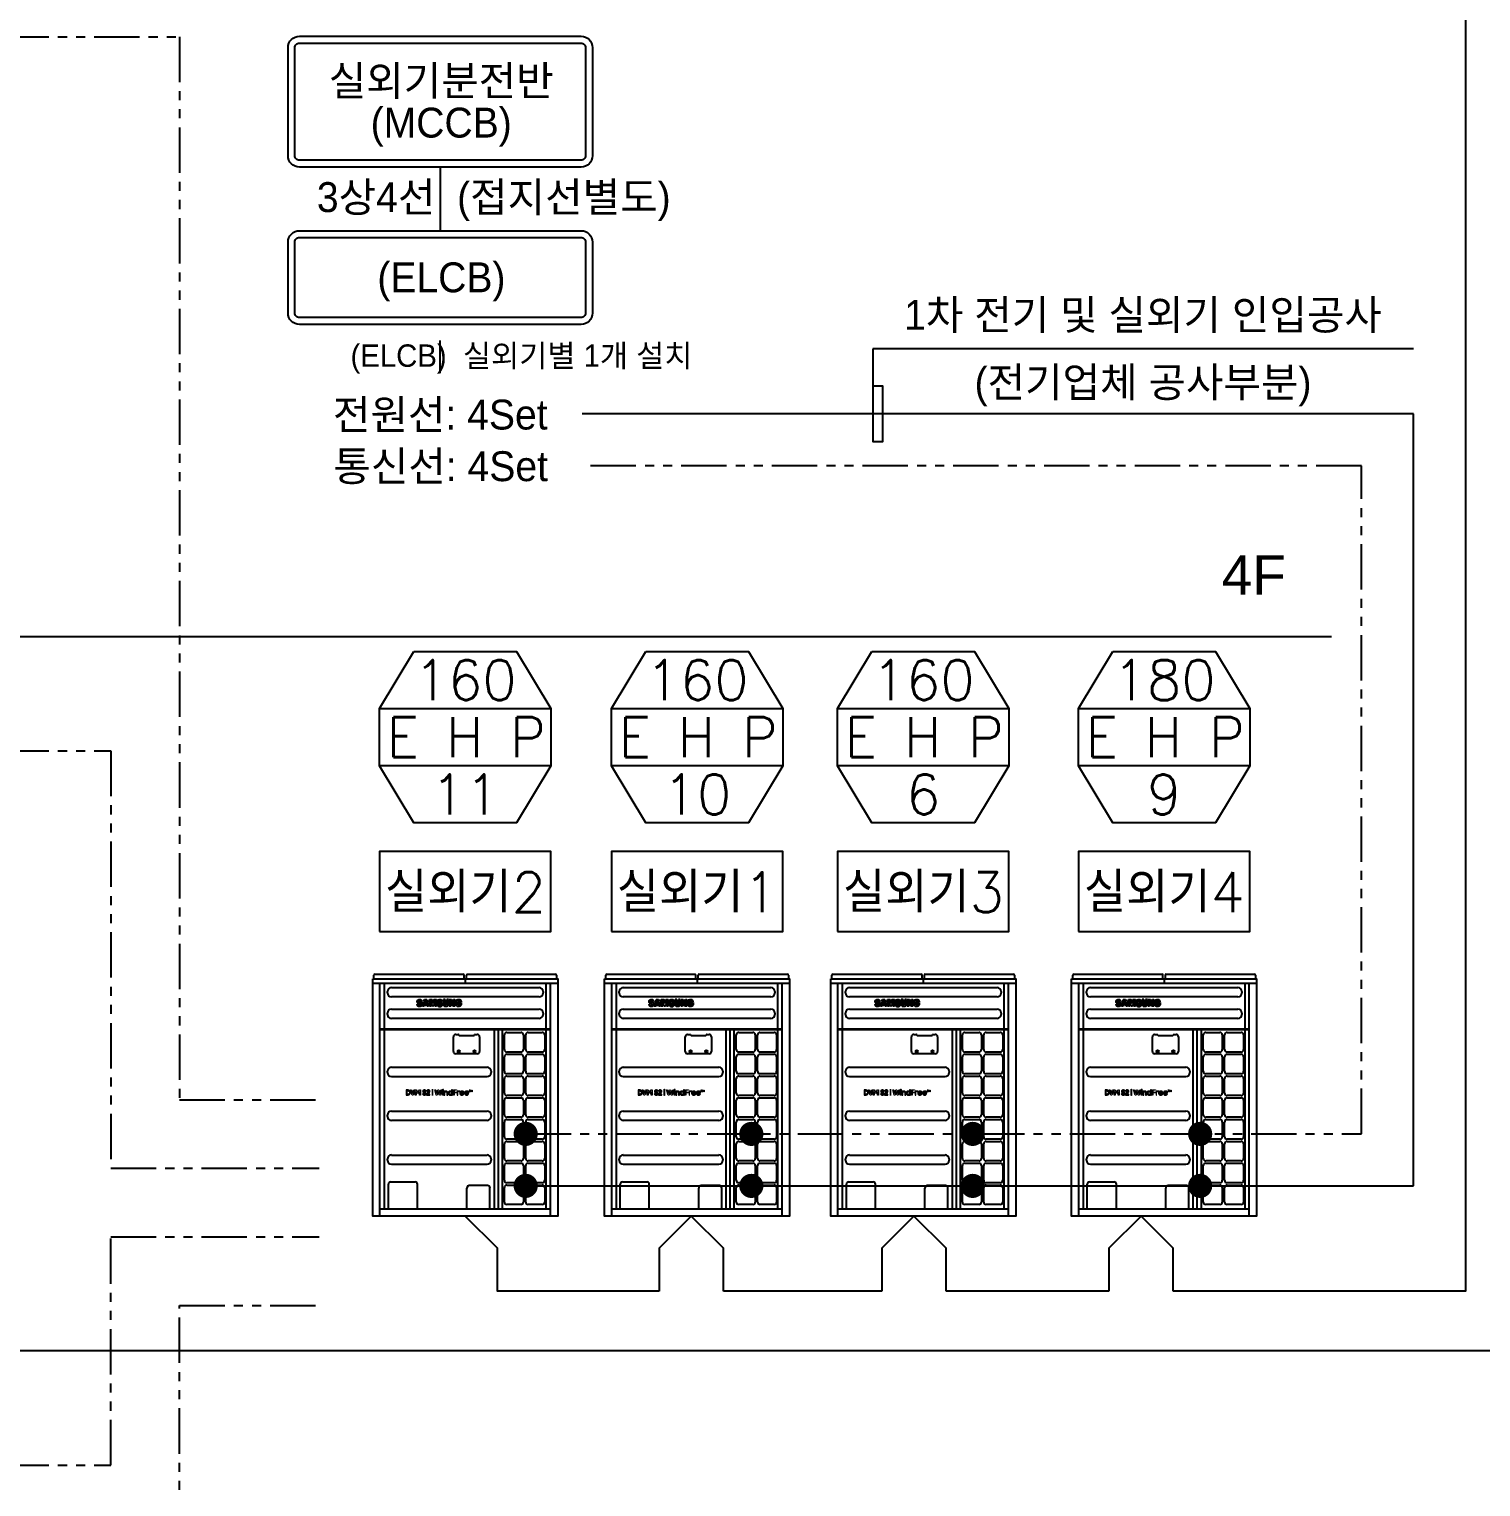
# Model space of a CAD drawing. Header units: millimetres. Extents: x -56261 to 196039, y 9480 to 100001.
# Drawn here: x 4243 to 14409, y 51693 to 61898 of the extents above; entities that cross this region are included whole.
import ezdxf
from ezdxf.enums import TextEntityAlignment as Align
from ezdxf.lldxf.tags import DXFTag

# ---------------------------------------------------------------- set-up
doc = ezdxf.new("R2010")
doc.units = ezdxf.units.MM
doc.linetypes.add('PHANTOM', pattern=[25, 20, -1, 1, -1, 1, -1])
doc.linetypes.add('PHANTOM2', pattern=[31.75, 15.875, -3.175, 3.175, -3.175, 3.175, -3.175])
for name, color, linetype in [('DVM_INOUT_MARK', 2, 'Continuous'), ('DVM_INOUT_NAME', 7, 'Continuous'), ('DVM_OUTDOOR', 7, 'Continuous'), ('DVM_REPORT', 7, 'Continuous'), ('Layer 2', 7, 'Continuous'), ('SS-TEXT', 7, 'Continuous'), ('SS-전원선', 30, 'CENTER2'), ('SS-제어선', 61, 'PHANTOM'), ('SS-중앙제어선', 5, 'Continuous')]:
    doc.layers.add(name, color=color, linetype=linetype)
doc.styles.add('DVM_DEFAULT', font='romans.shx', dxfattribs={"bigfont": 'whgtxt.shx'})
doc.styles.get("Standard").update_dxf_attribs({"font": 'arial.ttf'})
doc.styles.add('삼성전자', font='')
doc.styles.get('삼성전자').set_extended_font_data('Gulim')
tags = doc.linetypes.add('CENTER2', pattern=[28.575, 19.05, -3.175, 3.175, -3.175]).pattern_tags.tags
tags[10:11] = [DXFTag(74, 4), DXFTag(75, 0), DXFTag(340, '0'), DXFTag(46, 1.0), DXFTag(50, 0.0), DXFTag(44, 0.0), DXFTag(45, 0.0)]
tags[8:9] = [DXFTag(74, 4), DXFTag(75, 0), DXFTag(340, '0'), DXFTag(46, 1.0), DXFTag(50, 0.0), DXFTag(44, 0.0), DXFTag(45, 0.0)]
tags[6:7] = [DXFTag(74, 4), DXFTag(75, 0), DXFTag(340, '0'), DXFTag(46, 1.0), DXFTag(50, 0.0), DXFTag(44, 0.0), DXFTag(45, 0.0)]
tags[4:5] = [DXFTag(74, 4), DXFTag(75, 0), DXFTag(340, '0'), DXFTag(46, 1.0), DXFTag(50, 0.0), DXFTag(44, 0.0), DXFTag(45, 0.0)]

# ---------------------------------------------------------------- blocks, each defined once
blk = doc.blocks.new('block 9')
at = {"layer": 'Layer 2', "lineweight": 0}
blk.add_lwpolyline([(138, -101), (145, -101), (152, -127), (159, -101), (166, -101), (174, -127), (181, -101), (187, -101), (177, -138), (170, -138), (163, -112), (155, -138), (148, -138), (138, -101)], dxfattribs=at)
blk = doc.blocks.new('block 10')
at = {"layer": 'Layer 2', "lineweight": 0}
blk.add_lwpolyline([(191, -109), (198, -109), (198, -138), (191, -138), (191, -109)], dxfattribs=at)
blk.add_open_spline([(190, -102), (190, -100), (191, -99), (191, -98), (192, -98), (193, -97), (195, -97), (196, -97), (197, -98), (198, -98), (198, -99), (199, -100), (199, -102), (199, -103), (198, -104), (198, -105), (197, -105), (196, -106), (195, -106), (193, -106), (192, -105), (191, -105), (191, -104), (190, -103), (190, -102)], degree=3, knots=[0, 0, 0, 0, 1, 1, 1, 2, 2, 2, 3, 3, 3, 4, 4, 4, 5, 5, 5, 6, 6, 6, 7, 7, 7, 8, 8, 8, 8], dxfattribs=at)
blk = doc.blocks.new('block 11')
at = {"layer": 'Layer 2', "lineweight": 0}
blk.add_open_spline([(202, -109), (202, -109), (209, -109), (209, -109), (209, -109), (209, -113), (209, -113), (210, -111), (211, -110), (212, -110), (214, -109), (215, -109), (217, -109), (221, -109), (224, -110), (226, -112), (228, -114), (229, -117), (229, -121), (229, -121), (229, -138), (229, -138), (229, -138), (222, -138), (222, -138), (222, -138), (222, -122), (222, -122), (222, -119), (222, -118), (220, -116), (219, -115), (218, -114), (215, -114), (214, -114), (212, -115), (211, -116), (209, -118), (209, -120), (209, -122), (209, -122), (209, -138), (209, -138), (209, -138), (202, -138), (202, -138), (202, -138), (202, -109), (202, -109)], degree=3, knots=[0, 0, 0, 0, 1, 1, 1, 2, 2, 2, 3, 3, 3, 4, 4, 4, 5, 5, 5, 6, 6, 6, 7, 7, 7, 8, 8, 8, 9, 9, 9, 10, 10, 10, 11, 11, 11, 12, 12, 12, 13, 13, 13, 14, 14, 14, 15, 15, 15, 16, 16, 16, 16], dxfattribs=at)
blk = doc.blocks.new('block 12')
at = {"layer": 'Layer 2', "lineweight": 0}
for points, knots in [([(246, -138), (245, -138), (243, -138), (241, -137), (239, -136), (238, -135), (236, -134), (235, -133), (234, -131), (233, -130), (232, -128), (232, -126), (232, -123), (232, -121), (232, -119), (233, -117), (234, -115), (235, -114), (236, -112), (238, -111), (239, -110), (241, -110), (243, -109), (245, -109), (246, -109), (248, -109), (250, -109), (252, -110), (253, -110), (255, -111), (256, -113), (256, -113), (256, -101), (256, -101), (256, -101), (263, -101), (263, -101), (263, -101), (263, -138), (263, -138), (263, -138), (256, -138), (256, -138), (256, -138), (256, -134), (256, -134), (255, -135), (253, -136), (252, -137), (250, -138), (248, -138), (246, -138)], [0, 0, 0, 0, 1, 1, 1, 2, 2, 2, 3, 3, 3, 4, 4, 4, 5, 5, 5, 6, 6, 6, 7, 7, 7, 8, 8, 8, 9, 9, 9, 10, 10, 10, 11, 11, 11, 12, 12, 12, 13, 13, 13, 14, 14, 14, 15, 15, 15, 16, 16, 16, 17, 17, 17, 17]), ([(247, -132), (249, -132), (250, -132), (251, -131), (252, -131), (253, -130), (254, -129), (254, -129), (255, -128), (256, -127), (256, -126), (256, -124), (256, -123), (256, -122), (256, -121), (256, -120), (255, -119), (254, -118), (254, -117), (253, -116), (252, -116), (251, -115), (250, -115), (249, -115), (247, -115), (246, -115), (245, -115), (244, -115), (243, -116), (242, -116), (241, -117), (240, -118), (240, -119), (239, -120), (239, -121), (239, -122), (239, -123), (239, -124), (239, -126), (239, -127), (240, -128), (240, -129), (241, -129), (242, -130), (243, -131), (244, -131), (245, -132), (246, -132), (247, -132)], [0, 0, 0, 0, 1, 1, 1, 2, 2, 2, 3, 3, 3, 4, 4, 4, 5, 5, 5, 6, 6, 6, 7, 7, 7, 8, 8, 8, 9, 9, 9, 10, 10, 10, 11, 11, 11, 12, 12, 12, 13, 13, 13, 14, 14, 14, 15, 15, 15, 16, 16, 16, 16])]:
    blk.add_open_spline(points, degree=3, knots=knots, dxfattribs=at)
blk = doc.blocks.new('block 13')
at = {"layer": 'Layer 2', "lineweight": 0}
blk.add_lwpolyline([(270, -101), (291, -101), (291, -104), (273, -104), (273, -118), (291, -118), (291, -121), (273, -121), (273, -138), (270, -138), (270, -101)], dxfattribs=at)
blk = doc.blocks.new('block 14')
at = {"layer": 'Layer 2', "lineweight": 0}
blk.add_open_spline([(296, -109), (296, -109), (299, -109), (299, -109), (299, -109), (299, -114), (299, -114), (300, -112), (301, -111), (302, -110), (304, -109), (305, -109), (308, -109), (309, -109), (310, -109), (311, -109), (312, -109), (313, -110), (314, -110), (314, -110), (312, -113), (312, -113), (311, -112), (311, -112), (310, -112), (309, -111), (308, -111), (307, -111), (305, -111), (303, -112), (301, -114), (300, -116), (299, -118), (299, -121), (299, -121), (299, -138), (299, -138), (299, -138), (296, -138), (296, -138), (296, -138), (296, -109), (296, -109)], degree=3, knots=[0, 0, 0, 0, 1, 1, 1, 2, 2, 2, 3, 3, 3, 4, 4, 4, 5, 5, 5, 6, 6, 6, 7, 7, 7, 8, 8, 8, 9, 9, 9, 10, 10, 10, 11, 11, 11, 12, 12, 12, 13, 13, 13, 14, 14, 14, 14], dxfattribs=at)
blk = doc.blocks.new('block 15')
at = {"layer": 'Layer 2', "lineweight": 0}
for points, knots in [([(328, -138), (326, -138), (324, -138), (322, -137), (320, -136), (318, -135), (317, -134), (316, -132), (315, -131), (314, -129), (313, -127), (313, -125), (313, -123), (313, -121), (313, -119), (314, -118), (315, -116), (316, -114), (317, -113), (318, -112), (320, -111), (322, -110), (324, -109), (326, -109), (328, -109), (330, -109), (332, -109), (334, -110), (336, -110), (337, -111), (339, -113), (340, -114), (341, -115), (342, -117), (343, -119), (343, -121), (343, -123), (343, -123), (343, -124), (343, -124), (343, -124), (316, -124), (316, -124), (316, -125), (316, -127), (317, -128), (317, -130), (318, -131), (319, -132), (320, -133), (322, -134), (323, -135), (325, -135), (326, -135), (328, -135), (331, -135), (333, -135), (335, -133), (337, -132), (339, -130), (340, -128), (340, -128), (342, -129), (342, -129), (341, -132), (339, -134), (337, -136), (335, -137), (332, -138), (328, -138)], [0, 0, 0, 0, 1, 1, 1, 2, 2, 2, 3, 3, 3, 4, 4, 4, 5, 5, 5, 6, 6, 6, 7, 7, 7, 8, 8, 8, 9, 9, 9, 10, 10, 10, 11, 11, 11, 12, 12, 12, 13, 13, 13, 14, 14, 14, 15, 15, 15, 16, 16, 16, 17, 17, 17, 18, 18, 18, 19, 19, 19, 20, 20, 20, 21, 21, 21, 22, 22, 22, 23, 23, 23, 23]), ([(328, -111), (326, -111), (325, -111), (323, -112), (322, -113), (321, -113), (320, -114), (319, -115), (318, -116), (317, -117), (316, -118), (316, -120), (316, -121), (316, -121), (340, -121), (340, -121), (340, -120), (339, -118), (339, -117), (338, -116), (337, -115), (336, -114), (335, -113), (334, -112), (333, -112), (331, -111), (330, -111), (328, -111)], [0, 0, 0, 0, 1, 1, 1, 2, 2, 2, 3, 3, 3, 4, 4, 4, 5, 5, 5, 6, 6, 6, 7, 7, 7, 8, 8, 8, 9, 9, 9, 9])]:
    blk.add_open_spline(points, degree=3, knots=knots, dxfattribs=at)
blk = doc.blocks.new('block 16')
at = {"layer": 'Layer 2', "lineweight": 0}
for points, knots in [([(361, -138), (359, -138), (357, -138), (355, -137), (353, -136), (351, -135), (350, -134), (349, -132), (348, -131), (347, -129), (346, -127), (346, -125), (346, -123), (346, -121), (346, -119), (347, -118), (348, -116), (349, -114), (350, -113), (352, -112), (353, -111), (355, -110), (357, -109), (359, -109), (361, -109), (363, -109), (365, -109), (367, -110), (369, -110), (370, -111), (372, -113), (373, -114), (374, -115), (375, -117), (376, -119), (376, -121), (376, -123), (376, -123), (376, -124), (376, -124), (376, -124), (349, -124), (349, -124), (349, -125), (349, -127), (350, -128), (350, -130), (351, -131), (352, -132), (353, -133), (355, -134), (356, -135), (358, -135), (359, -135), (361, -135), (364, -135), (367, -135), (368, -133), (370, -132), (372, -130), (373, -128), (373, -128), (375, -129), (375, -129), (374, -132), (372, -134), (370, -136), (368, -137), (365, -138), (361, -138)], [0, 0, 0, 0, 1, 1, 1, 2, 2, 2, 3, 3, 3, 4, 4, 4, 5, 5, 5, 6, 6, 6, 7, 7, 7, 8, 8, 8, 9, 9, 9, 10, 10, 10, 11, 11, 11, 12, 12, 12, 13, 13, 13, 14, 14, 14, 15, 15, 15, 16, 16, 16, 17, 17, 17, 18, 18, 18, 19, 19, 19, 20, 20, 20, 21, 21, 21, 22, 22, 22, 23, 23, 23, 23]), ([(361, -111), (360, -111), (358, -111), (357, -112), (355, -113), (354, -113), (353, -114), (352, -115), (351, -116), (350, -117), (349, -118), (349, -120), (349, -121), (349, -121), (373, -121), (373, -121), (373, -120), (373, -118), (372, -117), (371, -116), (370, -115), (369, -114), (368, -113), (367, -112), (366, -112), (364, -111), (363, -111), (361, -111)], [0, 0, 0, 0, 1, 1, 1, 2, 2, 2, 3, 3, 3, 4, 4, 4, 5, 5, 5, 6, 6, 6, 7, 7, 7, 8, 8, 8, 9, 9, 9, 9])]:
    blk.add_open_spline(points, degree=3, knots=knots, dxfattribs=at)
blk = doc.blocks.new('block 8')
at = {"layer": 'Layer 2'}
for name in ['block 9', 'block 10', 'block 12', 'block 13', 'block 11', 'block 14', 'block 15', 'block 16']:
    blk.add_blockref(name, (0, 0), dxfattribs=at)
blk = doc.blocks.new('block 7')
at = {"layer": 'Layer 2'}
blk.add_blockref('block 8', (0, 0), dxfattribs=at)
blk = doc.blocks.new('block 19')
at = {"layer": 'Layer 2', "lineweight": 0}
blk.add_lwpolyline([(381, -104), (378, -104), (378, -102), (387, -102), (387, -104), (384, -104), (384, -114), (381, -114), (381, -104)], dxfattribs=at)
blk = doc.blocks.new('block 20')
at = {"layer": 'Layer 2', "lineweight": 0}
blk.add_lwpolyline([(388, -102), (391, -102), (394, -107), (398, -102), (400, -102), (400, -114), (398, -114), (398, -105), (394, -110), (391, -105), (391, -114), (388, -114), (388, -102)], dxfattribs=at)
blk = doc.blocks.new('block 18')
at = {"layer": 'Layer 2'}
for name in ['block 19', 'block 20']:
    blk.add_blockref(name, (0, 0), dxfattribs=at)
blk = doc.blocks.new('block 17')
at = {"layer": 'Layer 2'}
blk.add_blockref('block 18', (0, 0), dxfattribs=at)
blk = doc.blocks.new('block 21')
at = {"layer": 'Layer 2', "lineweight": 0}
blk.add_lwpolyline([(123, -141), (121, -141), (121, -95), (123, -95), (123, -141)], dxfattribs=at)
blk = doc.blocks.new('block 6')
at = {"layer": 'Layer 2'}
for name in ['block 21', 'block 7', 'block 17']:
    blk.add_blockref(name, (0, 0), dxfattribs=at)
blk = doc.blocks.new('block 24')
at = {"layer": 'Layer 2', "lineweight": 0}
for points in [[(-33, -101), (-26, -101), (-17, -127), (-9, -101), (-1, -101), (-14, -138), (-21, -138), (-33, -101)], [(1, -101), (8, -101), (19, -117), (31, -101), (37, -101), (37, -138), (30, -138), (30, -112), (19, -127), (8, -113), (8, -138), (1, -138), (1, -101)]]:
    blk.add_lwpolyline(points, dxfattribs=at)
for points, knots in [([(-62, -101), (-62, -101), (-52, -101), (-52, -101), (-49, -101), (-46, -102), (-43, -103), (-41, -104), (-39, -105), (-37, -107), (-36, -108), (-34, -110), (-34, -112), (-33, -115), (-32, -117), (-32, -120), (-32, -122), (-33, -125), (-34, -127), (-35, -129), (-36, -131), (-38, -133), (-39, -134), (-41, -136), (-44, -136), (-46, -137), (-49, -138), (-51, -138), (-51, -138), (-62, -138), (-62, -138), (-62, -138), (-62, -101), (-62, -101)], [0, 0, 0, 0, 1, 1, 1, 2, 2, 2, 3, 3, 3, 4, 4, 4, 5, 5, 5, 6, 6, 6, 7, 7, 7, 8, 8, 8, 9, 9, 9, 10, 10, 10, 11, 11, 11, 11]), ([(66, -138), (62, -138), (60, -137), (57, -136), (55, -135), (53, -133), (51, -131), (51, -131), (58, -127), (58, -127), (59, -128), (60, -129), (61, -130), (62, -131), (64, -131), (66, -131), (67, -131), (69, -131), (70, -130), (71, -129), (71, -128), (71, -127), (71, -126), (71, -125), (71, -125), (70, -124), (70, -124), (69, -123), (68, -123), (67, -123), (66, -122), (66, -122), (65, -122), (64, -122), (62, -121), (61, -121), (60, -120), (59, -120), (58, -119), (57, -118), (56, -118), (55, -117), (54, -116), (54, -115), (53, -113), (53, -111), (53, -110), (54, -109), (54, -108), (55, -106), (56, -105), (57, -104), (58, -103), (59, -103), (61, -102), (62, -102), (64, -101), (65, -101), (67, -101), (68, -101), (69, -102), (71, -102), (72, -102), (73, -103), (74, -103), (74, -104), (75, -105), (76, -105), (77, -106), (78, -107), (78, -107), (72, -111), (72, -111), (70, -109), (68, -107), (65, -107), (64, -107), (62, -108), (62, -109), (61, -109), (60, -110), (60, -111), (60, -112), (61, -113), (61, -113), (61, -114), (62, -114), (63, -115), (63, -115), (64, -115), (65, -115), (66, -116), (67, -116), (68, -116), (69, -117), (70, -117), (71, -118), (73, -118), (74, -119), (75, -120), (76, -120), (77, -121), (77, -123), (78, -124), (78, -125), (78, -127), (78, -128), (78, -130), (77, -131), (77, -132), (76, -133), (75, -134), (74, -136), (73, -136), (71, -137), (70, -138), (68, -138), (66, -138)], [0, 0, 0, 0, 1, 1, 1, 2, 2, 2, 3, 3, 3, 4, 4, 4, 5, 5, 5, 6, 6, 6, 7, 7, 7, 8, 8, 8, 9, 9, 9, 10, 10, 10, 11, 11, 11, 12, 12, 12, 13, 13, 13, 14, 14, 14, 15, 15, 15, 16, 16, 16, 17, 17, 17, 18, 18, 18, 19, 19, 19, 20, 20, 20, 21, 21, 21, 22, 22, 22, 23, 23, 23, 24, 24, 24, 25, 25, 25, 26, 26, 26, 27, 27, 27, 28, 28, 28, 29, 29, 29, 30, 30, 30, 31, 31, 31, 32, 32, 32, 33, 33, 33, 34, 34, 34, 35, 35, 35, 36, 36, 36, 37, 37, 37, 38, 38, 38, 39, 39, 39, 39]), ([(81, -132), (81, -130), (82, -129), (82, -127), (83, -126), (83, -125), (84, -124), (85, -123), (86, -122), (87, -121), (89, -120), (90, -119), (91, -119), (92, -118), (93, -117), (93, -117), (94, -116), (95, -116), (96, -115), (96, -115), (97, -114), (97, -113), (98, -113), (98, -112), (98, -111), (98, -110), (97, -109), (96, -108), (96, -108), (94, -107), (93, -107), (91, -107), (90, -108), (89, -109), (88, -110), (87, -111), (86, -113), (86, -113), (81, -110), (81, -110), (82, -107), (83, -105), (85, -104), (87, -102), (90, -101), (93, -101), (95, -101), (96, -102), (98, -102), (99, -103), (100, -103), (101, -104), (103, -105), (103, -106), (104, -107), (104, -109), (105, -110), (105, -111), (105, -113), (104, -114), (104, -115), (103, -116), (103, -117), (102, -118), (101, -119), (100, -120), (99, -121), (98, -122), (97, -122), (96, -123), (95, -124), (94, -124), (93, -125), (92, -126), (91, -126), (90, -127), (90, -128), (89, -128), (89, -129), (88, -130), (88, -131), (88, -131), (88, -131), (104, -131), (104, -131), (104, -131), (104, -138), (104, -138), (104, -138), (81, -138), (81, -138), (81, -138), (81, -132), (81, -132)], [0, 0, 0, 0, 1, 1, 1, 2, 2, 2, 3, 3, 3, 4, 4, 4, 5, 5, 5, 6, 6, 6, 7, 7, 7, 8, 8, 8, 9, 9, 9, 10, 10, 10, 11, 11, 11, 12, 12, 12, 13, 13, 13, 14, 14, 14, 15, 15, 15, 16, 16, 16, 17, 17, 17, 18, 18, 18, 19, 19, 19, 20, 20, 20, 21, 21, 21, 22, 22, 22, 23, 23, 23, 24, 24, 24, 25, 25, 25, 26, 26, 26, 27, 27, 27, 28, 28, 28, 29, 29, 29, 30, 30, 30, 31, 31, 31, 31]), ([(-55, -108), (-55, -108), (-55, -132), (-55, -132), (-55, -132), (-52, -132), (-52, -132), (-50, -132), (-48, -131), (-47, -131), (-45, -130), (-44, -129), (-43, -128), (-42, -127), (-41, -126), (-40, -124), (-39, -123), (-39, -121), (-39, -120), (-39, -118), (-39, -116), (-40, -115), (-40, -113), (-41, -112), (-42, -111), (-44, -110), (-45, -109), (-47, -109), (-48, -108), (-50, -108), (-52, -108), (-52, -108), (-55, -108), (-55, -108)], [0, 0, 0, 0, 1, 1, 1, 2, 2, 2, 3, 3, 3, 4, 4, 4, 5, 5, 5, 6, 6, 6, 7, 7, 7, 8, 8, 8, 9, 9, 9, 10, 10, 10, 11, 11, 11, 11])]:
    blk.add_open_spline(points, degree=3, knots=knots, dxfattribs=at)
blk = doc.blocks.new('block 5')
at = {"layer": 'Layer 2'}
for name in ['block 24', 'block 6']:
    blk.add_blockref(name, (0, 0), dxfattribs=at)
blk = doc.blocks.new('OD_D_DS_B_F')
at = {"layer": 'DVM_OUTDOOR', "color": 0}
for p, q in [((8, 1664), (8, 1690)), ((15, 1697), (633, 1697)), ((639, 1664), (639, 1690)), ((647, 1664), (647, 1631)), ((656, 1664), (656, 1690)), ((662, 1697), (1280, 1697)), ((1287, 1690), (1287, 1664)), ((1295, 1631), (0, 1631)), ((50, 2), (50, 1631)), ((80, 1631), (80, 54)), ((103, 1565), (103, 1574)), ((131, 1602), (1164, 1602)), ((1164, 1537), (131, 1537)), ((1192, 1574), (1192, 1565)), ((1214, 54), (1214, 1631)), ((1244, 2), (1244, 1631)), ((131, 1451), (1164, 1451)), ((311, 1483), (311, 1487)), ((311, 1487), (322, 1487)), ((322, 1487), (322, 1485)), ((333, 1505), (333, 1504)), ((343, 1504), (333, 1504)), ((343, 1507), (343, 1504)), ((364, 1489), (360, 1471)), ((379, 1471), (369, 1512)), ((397, 1471), (397, 1519)), ((397, 1519), (399, 1519)), ((399, 1471), (397, 1471)), ((409, 1507), (408, 1515)), ((408, 1515), (408, 1471)), ((436, 1515), (434, 1507)), ((436, 1471), (436, 1515)), ((444, 1519), (446, 1519)), ((446, 1519), (446, 1471)), ((453, 1483), (453, 1487)), ((453, 1487), (465, 1487)), ((465, 1485), (465, 1487)), ((475, 1505), (475, 1504)), ((486, 1504), (475, 1504)), ((486, 1507), (486, 1504)), ((518, 1518), (518, 1489)), ((536, 1471), (536, 1518)), ((582, 1485), (582, 1503)), ((593, 1503), (593, 1486)), ((618, 1503), (607, 1503)), ((618, 1507), (618, 1503)), ((103, 1414), (103, 1423)), ((1164, 1386), (131, 1386)), ((1192, 1423), (1192, 1414)), ((50, 1313), (1244, 1313)), ((1244, 1307), (50, 1307)), ((565, 1155), (565, 1258)), ((581, 1274), (601, 1274)), ((607, 1267), (707, 1267)), ((713, 1274), (732, 1274)), ((748, 1258), (748, 1155)), ((849, 1307), (849, 54)), ((880, 54), (880, 1307)), ((906, 1307), (906, 54)), ((922, 1168), (922, 1271)), ((939, 1288), (1038, 1288)), ((1055, 1271), (1055, 1168)), ((1071, 1168), (1071, 1271)), ((1088, 1288), (1187, 1288)), ((1204, 1271), (1204, 1168)), ((732, 1139), (581, 1139)), ((1038, 1151), (939, 1151)), ((939, 1135), (1038, 1135)), ((1187, 1151), (1088, 1151)), ((1088, 1135), (1187, 1135)), ((131, 1044), (800, 1044)), ((922, 1016), (922, 1118)), ((1055, 1118), (1055, 1016)), ((1071, 1016), (1071, 1118)), ((1204, 1118), (1204, 1016)), ((103, 1007), (103, 1016)), ((800, 978), (131, 978)), ((828, 1016), (828, 1007)), ((922, 863), (922, 966)), ((1038, 999), (939, 999)), ((939, 983), (1038, 983)), ((1055, 966), (1055, 863)), ((1071, 863), (1071, 966)), ((1187, 999), (1088, 999)), ((1088, 983), (1187, 983)), ((1204, 966), (1204, 863)), ((1038, 846), (939, 846)), ((939, 830), (1038, 830)), ((1187, 846), (1088, 846)), ((1088, 830), (1187, 830)), ((131, 737), (800, 737)), ((922, 711), (922, 813)), ((1055, 813), (1055, 711)), ((1071, 711), (1071, 813)), ((1204, 813), (1204, 711)), ((103, 700), (103, 709)), ((800, 671), (131, 671)), ((828, 709), (828, 700)), ((922, 558), (922, 661)), ((1038, 694), (939, 694)), ((939, 678), (1038, 678)), ((1055, 661), (1055, 558)), ((1071, 558), (1071, 661)), ((1187, 694), (1088, 694)), ((1088, 678), (1187, 678)), ((1204, 661), (1204, 558)), ((1038, 541), (939, 541)), ((939, 525), (1038, 525)), ((1187, 541), (1088, 541)), ((1088, 525), (1187, 525)), ((131, 430), (800, 430)), ((922, 406), (922, 508)), ((1055, 508), (1055, 406)), ((1071, 406), (1071, 508)), ((1204, 508), (1204, 406)), ((103, 393), (103, 402)), ((800, 364), (131, 364)), ((828, 402), (828, 393)), ((922, 253), (922, 356)), ((1038, 389), (939, 389)), ((939, 373), (1038, 373)), ((1055, 356), (1055, 253)), ((1071, 253), (1071, 356)), ((1187, 389), (1088, 389)), ((1088, 373), (1187, 373)), ((1204, 356), (1204, 253)), ((109, 54), (109, 226)), ((125, 242), (297, 242)), ((313, 54), (313, 226)), ((804, 216), (676, 216)), ((1038, 236), (939, 236)), ((939, 220), (1038, 220)), ((1187, 236), (1088, 236)), ((1088, 220), (1187, 220)), ((659, 54), (659, 199)), ((820, 54), (820, 199)), ((922, 101), (922, 203)), ((1055, 203), (1055, 101)), ((1071, 101), (1071, 203)), ((1204, 203), (1204, 101)), ((50, 54), (1244, 54)), ((1038, 84), (939, 84)), ((1187, 84), (1088, 84))]:
    blk.add_line(p, q, dxfattribs=at)
blk.add_lwpolyline([(0, 1664), (1295, 1664), (1295, 2), (0, 2)], close=True, dxfattribs=at)
for centre in [(602, 1156), (712, 1156)]:
    blk.add_circle(centre, 7.53, dxfattribs=at)
for centre, radius, start, end in [((15, 1690), 6.5, 90, 180), ((633, 1690), 6.5, 0, 90), ((662, 1690), 6.5, 90, 180), ((1280, 1690), 6.5, 0, 90), ((131, 1574), 28.1, 90, 180), ((131, 1565), 28.1, 180, 270), ((1164, 1574), 28.1, 0, 90), ((1164, 1565), 28.1, 270, 0), ((131, 1423), 28.1, 90, 180), ((323, 1483), 12, 180, 208.57), ((327, 1506), 4.45, 180.2299, 251.9776), ((595, 1934), 500, 238.0303, 238.102), ((331, 1485), 15, 344.9126, 76.2198), ((331, 1507), 12, 0, 73.3584), ((465, 1483), 12, 180, 208.57), ((810, 1878), 500, 227.6439, 227.7467), ((474, 1507), 12, 0, 73.3584), ((473, 1486), 15, 344.9126, 76.2198), ((597, 1503), 15, 128.0575, 180), ((597, 1485), 15, 180, 242.8583), ((609, 1482), 10, 300.6545, 0), ((608, 1507), 10, 360, 29.5349), ((1164, 1423), 28.1, 0, 90), ((131, 1414), 28.1, 180, 270), ((1164, 1414), 28.1, 270, 0), ((581, 1258), 16, 90, 180), ((601, 1273), 1, 355.2201, 89.9998), ((607, 1272), 5, 175.2198, 270), ((707, 1272), 5, 270, 4.7802), ((713, 1273), 1, 89.9999, 184.7802), ((732, 1258), 16, 0, 90), ((939, 1271), 17, 90, 180), ((1038, 1271), 17, 0, 90), ((1088, 1271), 17, 90, 180), ((1187, 1271), 17, 0, 90), ((581, 1155), 16, 180, 270), ((732, 1155), 16, 270, 0), ((939, 1168), 17, 180, 270), ((939, 1118), 17, 90, 180), ((1038, 1168), 17, 270, 0), ((1038, 1118), 17, 0, 90), ((1088, 1168), 17, 180, 270), ((1088, 1118), 17, 90, 180), ((1187, 1168), 17, 270, 0), ((1187, 1118), 17, 0, 90), ((131, 1016), 28.1, 90, 180), ((800, 1016), 28.1, 0, 90), ((131, 1007), 28.1, 180, 270), ((800, 1007), 28.1, 270, 0), ((939, 1016), 17, 180, 270), ((939, 966), 17, 90, 180), ((1038, 1016), 17, 270, 0), ((1038, 966), 17, 0, 90), ((1088, 1016), 17, 180, 270), ((1088, 966), 17, 90, 180), ((1187, 1016), 17, 270, 0), ((1187, 966), 17, 0, 90), ((939, 863), 17, 180, 270), ((939, 813), 17, 90, 180), ((1038, 863), 17, 270, 0), ((1038, 813), 17, 0, 90), ((1088, 863), 17, 180, 270), ((1088, 813), 17, 90, 180), ((1187, 863), 17, 270, 0), ((1187, 813), 17, 0, 90), ((131, 709), 28.1, 90, 180), ((800, 709), 28.1, 0, 90), ((131, 700), 28.1, 180, 270), ((800, 700), 28.1, 270, 0), ((939, 711), 17, 180, 270), ((939, 661), 17, 90, 180), ((1038, 711), 17, 270, 0), ((1038, 661), 17, 0, 90), ((1088, 711), 17, 180, 270), ((1088, 661), 17, 90, 180), ((1187, 711), 17, 270, 0), ((1187, 661), 17, 0, 90), ((939, 558), 17, 180, 270), ((939, 508), 17, 90, 180), ((1038, 558), 17, 270, 0), ((1038, 508), 17, 0, 90), ((1088, 558), 17, 180, 270), ((1088, 508), 17, 90, 180), ((1187, 558), 17, 270, 0), ((1187, 508), 17, 0, 90), ((131, 402), 28.1, 90, 180), ((800, 402), 28.1, 0, 90), ((131, 393), 28.1, 180, 270), ((800, 393), 28.1, 270, 0), ((939, 406), 17, 180, 270), ((939, 356), 17, 90, 180), ((1038, 406), 17, 270, 0), ((1038, 356), 17, 0, 90), ((1088, 406), 17, 180, 270), ((1088, 356), 17, 90, 180), ((1187, 406), 17, 270, 0), ((1187, 356), 17, 0, 90), ((125, 226), 16, 90, 180), ((297, 226), 16, 0, 90), ((676, 199), 16.8, 90, 180), ((804, 199), 16.8, 0, 90), ((939, 253), 17, 180, 270), ((939, 203), 17, 90, 180), ((1038, 253), 17, 270, 0), ((1038, 203), 17, 0, 90), ((1088, 253), 17, 180, 270), ((1088, 203), 17, 90, 180), ((1187, 253), 17, 270, 0), ((1187, 203), 17, 0, 90), ((939, 101), 17, 180, 270), ((1038, 101), 17, 270, 0), ((1088, 101), 17, 180, 270), ((1187, 101), 17, 270, 0)]:
    blk.add_arc(centre, radius, start, end, dxfattribs=at)
at = {"layer": 'DVM_OUTDOOR', "color": 0, "extrusion": (0, 0, -1)}
for centre, radius, start, end in [((-327, 1485), 5, 314.6445, 0), ((-328, 1505), 4.68, 121.898, 180), ((-469, 1507), 4.45, 288.0224, 3.5688), ((-470, 1485), 5, 314.6445, 0), ((-471, 1505), 4.32, 132.2533, 180), ((-598, 1503), 5, 360, 46.5688), ((-598, 1486), 5, 311.4171, 360), ((-606, 1485), 3, 180, 237.8243)]:
    blk.add_arc(centre, radius, start, end, dxfattribs=at)
at = {"layer": 'DVM_OUTDOOR', "color": 0}
for points, knots in [([(324, 1481), (325, 1480), (326, 1479), (329, 1479), (331, 1480), (332, 1480), (333, 1481), (333, 1482), (334, 1483), (334, 1484), (334, 1485), (333, 1486), (333, 1487), (332, 1488), (331, 1489), (329, 1489), (321, 1492), (317, 1493), (315, 1496), (314, 1496), (313, 1498), (312, 1500), (311, 1503), (311, 1508), (312, 1510), (313, 1512), (314, 1513), (315, 1515), (317, 1516), (318, 1517), (321, 1518), (324, 1519), (331, 1519), (333, 1519), (335, 1518)], [0, 0, 0, 0, 0.089697, 0.089697, 0.137359, 0.175767, 0.175767, 0.198379, 0.253466, 0.260847, 0.260847, 0.317116, 0.341155, 0.341155, 0.353534, 0.421463, 0.421463, 0.549302, 0.553302, 0.553302, 0.578417, 0.611338, 0.685421, 0.685421, 0.772205, 0.772205, 0.785521, 0.809559, 0.858818, 0.858818, 0.86206, 0.945613, 0.945613, 1, 1, 1, 1]), ([(345, 1482), (345, 1480), (344, 1479), (343, 1477), (343, 1477), (342, 1475), (340, 1473), (338, 1472), (338, 1472), (337, 1472), (337, 1471), (335, 1471), (333, 1470), (330, 1470), (325, 1470), (322, 1470), (319, 1471), (317, 1472), (315, 1473), (314, 1475)], [0, 0, 0, 0, 0.110739, 0.110739, 0.147653, 0.147653, 0.331344, 0.331344, 0.348476, 0.348476, 0.384977, 0.384977, 0.465113, 0.584997, 0.584997, 0.756116, 0.824427, 0.824427, 1, 1, 1, 1]), ([(330, 1509), (329, 1510), (328, 1510), (325, 1510), (324, 1510), (323, 1508), (322, 1507), (322, 1506), (322, 1506), (322, 1506)], [0, 0, 0, 0, 0.31345, 0.31345, 0.654461, 0.654461, 0.99262, 0.99262, 1, 1, 1, 1]), ([(325, 1502), (326, 1502), (326, 1502), (326, 1502), (326, 1502), (327, 1502), (327, 1502), (327, 1502), (327, 1502), (327, 1502), (328, 1501), (331, 1501), (333, 1500), (334, 1500)], [0, 0, 0, 0, 0.0625, 0.0625, 0.125, 0.125, 0.1875, 0.1875, 0.21875, 0.21875, 0.25, 0.5, 1, 1, 1, 1]), ([(361, 1518), (362, 1518), (362, 1518), (367, 1518), (372, 1518), (377, 1518), (377, 1518), (378, 1518)], [0, 0, 0, 0, 0.105956, 0.105956, 0.894057, 0.894057, 1, 1, 1, 1]), ([(446, 1471), (446, 1471), (445, 1471), (444, 1471), (441, 1471), (439, 1471), (436, 1471)], [-0.236512, -0.236512, -0.236512, -0.236512, 0, 0, 0, 1, 1, 1, 1]), ([(466, 1481), (467, 1480), (469, 1479), (472, 1479), (473, 1480), (474, 1480), (475, 1481), (476, 1482), (476, 1483), (476, 1484), (476, 1485), (476, 1486), (475, 1487), (475, 1488), (474, 1489), (471, 1490), (463, 1492), (459, 1494), (457, 1496), (457, 1497), (456, 1498), (454, 1500), (453, 1503), (453, 1508), (454, 1510), (455, 1512), (456, 1513), (458, 1515), (459, 1517), (461, 1517), (463, 1519), (466, 1519), (473, 1519), (475, 1519), (477, 1518)], [0, 0, 0, 0, 0.089697, 0.089697, 0.137359, 0.175767, 0.175767, 0.198379, 0.253466, 0.260847, 0.260847, 0.317116, 0.341155, 0.341155, 0.353534, 0.421463, 0.421463, 0.549302, 0.553302, 0.553302, 0.578417, 0.611338, 0.685421, 0.685421, 0.772205, 0.772205, 0.785521, 0.809559, 0.858818, 0.858818, 0.86206, 0.945613, 0.945613, 1, 1, 1, 1]), ([(456, 1475), (458, 1473), (459, 1472), (462, 1471), (464, 1470), (468, 1470), (472, 1470), (475, 1470), (478, 1471), (479, 1472), (480, 1472), (480, 1472), (480, 1472), (483, 1473), (484, 1475), (486, 1477), (486, 1477), (487, 1479), (487, 1480), (488, 1482)], [0, 0, 0, 0, 0.175573, 0.175573, 0.243884, 0.415003, 0.415003, 0.534887, 0.615023, 0.615023, 0.651524, 0.651524, 0.668656, 0.668656, 0.852347, 0.852347, 0.889261, 0.889261, 1, 1, 1, 1]), ([(473, 1509), (472, 1510), (471, 1510), (468, 1510), (467, 1510), (465, 1509), (465, 1508), (465, 1507)], [0, 0, 0, 0, 0.377677, 0.377677, 0.70237, 0.70237, 1, 1, 1, 1]), ([(477, 1500), (475, 1500), (473, 1501), (471, 1502), (470, 1502), (470, 1502), (470, 1502), (469, 1502), (469, 1502), (469, 1502), (469, 1502), (468, 1502), (468, 1502), (468, 1502)], [0, 0, 0, 0, 0.5, 0.75, 0.78125, 0.78125, 0.8125, 0.8125, 0.875, 0.875, 0.9375, 0.9375, 1, 1, 1, 1]), ([(494, 1518), (494, 1513), (494, 1506), (494, 1497), (494, 1494), (494, 1491), (494, 1490), (494, 1488), (494, 1487), (494, 1484), (495, 1483), (495, 1481), (496, 1479), (497, 1477), (498, 1476), (499, 1475), (500, 1474), (502, 1472), (503, 1472), (506, 1471), (507, 1471), (509, 1471), (511, 1471), (513, 1471), (514, 1471), (517, 1471), (518, 1471), (520, 1472), (521, 1472), (523, 1474), (524, 1474), (526, 1476), (527, 1477), (528, 1479), (528, 1480), (530, 1484), (530, 1486), (530, 1490), (530, 1491), (530, 1494), (530, 1497), (530, 1506), (530, 1513), (530, 1518)], [0, 0, 0, 0, 0.125, 0.1875, 0.21875, 0.21875, 0.25, 0.25, 0.28125, 0.28125, 0.3125, 0.3125, 0.34375, 0.34375, 0.375, 0.375, 0.40625, 0.40625, 0.4375, 0.4375, 0.46875, 0.46875, 0.5, 0.5, 0.53125, 0.53125, 0.5625, 0.5625, 0.59375, 0.59375, 0.625, 0.625, 0.65625, 0.65625, 0.6875, 0.6875, 0.75, 0.75, 0.78125, 0.78125, 0.8125, 0.875, 1, 1, 1, 1]), ([(506, 1518), (506, 1518), (505, 1518), (501, 1518), (498, 1518), (494, 1518)], [0, 0, 0, 0, 0.081464, 0.081464, 1, 1, 1, 1]), ([(512, 1482), (511, 1482), (510, 1482), (509, 1482), (508, 1483), (507, 1484), (507, 1485), (506, 1487), (506, 1488), (506, 1489), (506, 1490), (506, 1492), (506, 1494), (506, 1503), (506, 1511), (506, 1518)], [0, 0, 0, 0, 0.0625, 0.0625, 0.125, 0.125, 0.1875, 0.1875, 0.25, 0.25, 0.3125, 0.3125, 0.375, 0.5, 1, 1, 1, 1]), ([(518, 1489), (518, 1488), (518, 1487), (517, 1486), (517, 1485), (516, 1483), (515, 1483), (514, 1482), (513, 1482), (512, 1482)], [0, 0, 0, 0, 0.25, 0.25, 0.5, 0.5, 0.75, 0.75, 1, 1, 1, 1]), ([(530, 1518), (526, 1518), (522, 1518), (518, 1518), (518, 1518), (518, 1518)], [0, 0, 0, 0, 0.918536, 0.918536, 1, 1, 1, 1]), ([(536, 1518), (539, 1518), (543, 1518), (546, 1518), (547, 1518), (548, 1518), (549, 1518), (550, 1518), (551, 1518), (551, 1518)], [0, 0, 0, 0, 0.629752, 0.629752, 0.744121, 0.744121, 0.892801, 0.892801, 1, 1, 1, 1]), ([(546, 1512), (546, 1510), (546, 1508), (546, 1504), (546, 1502), (546, 1499), (546, 1498), (546, 1488), (546, 1479), (546, 1471)], [0, 0, 0, 0, 0.154902, 0.154902, 0.277425, 0.277425, 0.371674, 0.371674, 1, 1, 1, 1]), ([(551, 1518), (554, 1509), (558, 1501), (561, 1491), (562, 1489), (563, 1486), (564, 1484), (565, 1481), (565, 1479), (566, 1478)], [0, 0, 0, 0, 0.653146, 0.653146, 0.75934, 0.75934, 0.897392, 0.897392, 1, 1, 1, 1]), ([(587, 1515), (588, 1516), (589, 1516), (590, 1517), (591, 1517), (594, 1519), (597, 1519), (604, 1519), (607, 1519), (609, 1518), (610, 1518), (613, 1517), (614, 1515), (616, 1513), (616, 1513), (616, 1513), (616, 1512), (617, 1512)], [0, 0, 0, 0, 0.085595, 0.085595, 0.136181, 0.136181, 0.375657, 0.375657, 0.594391, 0.594391, 0.655359, 0.655359, 0.935586, 0.935586, 0.94156, 0.94156, 1, 1, 1, 1]), ([(614, 1473), (612, 1473), (611, 1472), (607, 1470), (604, 1470), (596, 1470), (592, 1471), (590, 1472)], [0, 0, 0, 0, 0.169505, 0.169505, 0.573105, 0.573105, 1, 1, 1, 1]), ([(607, 1503), (607, 1505), (606, 1506), (603, 1508), (602, 1509), (598, 1509), (596, 1508), (595, 1507)], [0, 0, 0, 0, 0.31768, 0.31768, 0.632092, 0.632092, 1, 1, 1, 1]), ([(595, 1482), (596, 1481), (598, 1480), (602, 1480), (603, 1481), (605, 1481), (606, 1482), (607, 1483)], [0, 0, 0, 0, 0.487354, 0.487354, 0.789033, 0.789033, 1, 1, 1, 1]), ([(609, 1485), (609, 1486), (609, 1487), (609, 1488), (609, 1488), (609, 1489), (609, 1489), (609, 1490), (609, 1490), (609, 1490)], [0, 0, 0, 0, 0.589619, 0.589619, 0.727253, 0.727253, 0.906176, 0.906176, 1, 1, 1, 1])]:
    blk.add_open_spline(points, degree=3, knots=knots, dxfattribs=at)
for points, degree in [([(314, 1475), (313, 1475), (313, 1476), (312, 1477)], 3), ([(348, 1471), (352, 1487), (357, 1502), (361, 1518)], 3), ([(360, 1471), (356, 1471), (352, 1471), (348, 1471)], 3), ([(369, 1512), (364, 1489)], 1), ([(378, 1518), (382, 1502), (387, 1487), (391, 1471)], 3), ([(391, 1471), (387, 1471), (383, 1471), (379, 1471)], 3), ([(399, 1519), (405, 1519), (410, 1519), (416, 1519)], 3), ([(408, 1471), (405, 1471), (402, 1471), (399, 1471)], 3), ([(417, 1471), (415, 1483), (412, 1495), (409, 1507)], 3), ([(416, 1519), (418, 1509), (420, 1499), (422, 1490)], 3), ([(426, 1471), (423, 1471), (420, 1471), (417, 1471)], 3), ([(422, 1490), (424, 1499), (426, 1509), (428, 1519)], 3), ([(434, 1507), (432, 1495), (429, 1483), (426, 1471)], 3), ([(428, 1519), (433, 1519), (439, 1519), (444, 1519)], 3), ([(454, 1478), (455, 1477), (456, 1476), (456, 1475)], 3), ([(546, 1471), (543, 1471), (539, 1471), (536, 1471)], 3), ([(561, 1471), (546, 1512)], 1), ([(575, 1471), (561, 1471)], 1), ([(566, 1478), (566, 1518)], 1), ([(566, 1518), (575, 1518)], 1), ([(575, 1518), (575, 1502), (575, 1487), (575, 1471)], 3), ([(601, 1490), (601, 1493), (601, 1495), (601, 1498)], 3), ([(601, 1498), (607, 1498), (613, 1498), (619, 1498)], 3), ([(609, 1490), (606, 1490), (603, 1490), (601, 1490)], 3), ([(619, 1498), (619, 1493), (619, 1487), (619, 1482)], 3)]:
    blk.add_open_spline(points, degree=degree, dxfattribs=at)
blk.add_blockref('block 5', (296, 987), dxfattribs=at)

msp = doc.modelspace()

# ---------------------------------------------------------------- linework, layer by layer
at = {"color": 1}
msp.add_line((13936.4, 59658.9), (10150.2, 59658.9), dxfattribs=at)
msp.add_lwpolyline([(10150.2, 59658.9), (10150.2, 59010.6), (10221.8, 59010.6), (10221.8, 59398.2), (10150.2, 59398.2)], dxfattribs=at)
at = {"layer": 'DVM_INOUT_MARK', "color": 2}
for p, q in [((6697.1, 57140.8), (7897.1, 57140.8)), ((8320.5, 57140.8), (9520.5, 57140.8)), ((9904.3, 57140.8), (11104.3, 57140.8)), ((11591.1, 57140.8), (12791.1, 57140.8)), ((7897.1, 56740.8), (6697.1, 56740.8)), ((9520.5, 56740.8), (8320.5, 56740.8)), ((11104.3, 56740.8), (9904.3, 56740.8)), ((12791.1, 56740.8), (11591.1, 56740.8))]:
    msp.add_line(p, q, dxfattribs=at)
for points in [[(6937.1, 57540.8), (7657.1, 57540.8), (7897.1, 57140.8), (7897.1, 56740.8), (7657.1, 56340.8), (6937.1, 56340.8), (6697.1, 56740.8), (6697.1, 57140.8), (6937.1, 57540.8)], [(8560.5, 57540.8), (9280.5, 57540.8), (9520.5, 57140.8), (9520.5, 56740.8), (9280.5, 56340.8), (8560.5, 56340.8), (8320.5, 56740.8), (8320.5, 57140.8), (8560.5, 57540.8)], [(10144.3, 57540.8), (10864.3, 57540.8), (11104.3, 57140.8), (11104.3, 56740.8), (10864.3, 56340.8), (10144.3, 56340.8), (9904.3, 56740.8), (9904.3, 57140.8), (10144.3, 57540.8)], [(11831.1, 57540.8), (12551.1, 57540.8), (12791.1, 57140.8), (12791.1, 56740.8), (12551.1, 56340.8), (11831.1, 56340.8), (11591.1, 56740.8), (11591.1, 57140.8), (11831.1, 57540.8)]]:
    msp.add_lwpolyline(points, dxfattribs=at)
at = {"layer": 'DVM_INOUT_NAME'}
for points in [[(6697.1, 55580.8), (7897.1, 55580.8), (7897.1, 56140.8), (6697.1, 56140.8)], [(8320.5, 55580.8), (9520.5, 55580.8), (9520.5, 56140.8), (8320.5, 56140.8)], [(9904.3, 55580.8), (11104.3, 55580.8), (11104.3, 56140.8), (9904.3, 56140.8)], [(11591.1, 55580.8), (12791.1, 55580.8), (12791.1, 56140.8), (11591.1, 56140.8)]]:
    msp.add_lwpolyline(points, close=True, dxfattribs=at)
at = {"layer": 'DVM_REPORT', "color": 7}
for p, q in [((-11761.1, 57646.9), (13362.6, 57646.9)), ((-11761.1, 52646.9), (16626.7, 52646.9))]:
    msp.add_line(p, q, dxfattribs=at)
at = {"layer": 'SS-TEXT', "color": 1}
for points in [[(6135.7, 61848), (8108.4, 61848, -0.4142136), (8188, 61768.4), (8188, 61011.6, -0.4142136), (8108.4, 60932), (6135.7, 60932, -0.4142136), (6056.2, 61011.6), (6056.2, 61768.4, -0.4142136)], [(6135.7, 61800.2), (8108.4, 61800.2, -0.4142136), (8140.2, 61768.4), (8140.2, 61011.6, -0.4142136), (8108.4, 60979.8), (6135.7, 60979.8, -0.4142136), (6103.9, 61011.6), (6103.9, 61768.4, -0.4142136)], [(6135.7, 60486.6), (8108.4, 60486.6, -0.4142136), (8188, 60407.1), (8188, 59909.8, -0.4142136), (8108.4, 59830.3), (6135.7, 59830.3, -0.4142136), (6056.2, 59909.8), (6056.2, 60407.1, -0.4142136)], [(6135.7, 60438.9), (8108.4, 60438.9, -0.4142136), (8140.2, 60407.1), (8140.2, 59909.8, -0.4142136), (8108.4, 59878), (6135.7, 59878, -0.4142136), (6103.9, 59909.8), (6103.9, 60407.1, -0.4142136)]]:
    msp.add_lwpolyline(points, format="xyb", close=True, dxfattribs=at)
at = {"layer": 'SS-전원선', "ltscale": 20}
for p, q in [((7122.1, 60932), (7122.1, 60486.6)), ((7122.1, 59490.4), (7122.1, 59716.9)), ((13936.4, 59204.4), (8114.7, 59204.4)), ((13936.4, 53799.7), (13936.4, 59204.4)), ((7720.3, 53799.7), (13936.4, 53799.7))]:
    msp.add_line(p, q, dxfattribs=at)
at = {"layer": 'SS-전원선', "linetype": 'ByBlock', "const_width": 84.5}
for points in [[(7678.1, 53799.7, 1), (7762.6, 53799.7, 1)], [(9258.2, 53799.7, 1), (9342.7, 53799.7, 1)], [(10808.5, 53799.7, 1), (10893, 53799.7, 1)], [(12401.1, 53799.7, 1), (12485.6, 53799.7, 1)]]:
    msp.add_lwpolyline(points, format="xyb", close=True, dxfattribs=at)
at = {"layer": 'SS-제어선', "linetype": 'PHANTOM2', "ltscale": 20}
for p, q in [((13572.4, 58840.4), (8114.7, 58840.4)), ((13572.4, 54163.7), (13572.4, 58840.4)), ((7720.3, 54163.7), (13572.4, 54163.7))]:
    msp.add_line(p, q, dxfattribs=at)
for points in [[(2793.8, 61844.9), (5295.8, 61844.9), (5295.8, 54402.7), (6274.6, 54402.7)], [(2793.8, 56844.9), (4815.8, 56844.9), (4815.8, 53922.7), (6274.6, 53922.7)], [(2793.8, 51844.9), (4815.8, 51844.9), (4815.8, 53442.7), (6274.6, 53442.7)], [(2793.8, 46844.9), (5295.8, 46844.9), (5295.8, 52962.7), (6274.6, 52962.7)]]:
    msp.add_lwpolyline(points, dxfattribs=at)
at = {"layer": 'SS-제어선', "linetype": 'ByBlock', "const_width": 84.5}
for points in [[(7678.1, 54163.7, 1), (7762.6, 54163.7, 1)], [(9258.2, 54163.7, 1), (9342.7, 54163.7, 1)], [(10808.5, 54163.7, 1), (10893, 54163.7, 1)], [(12401.1, 54163.7, 1), (12485.6, 54163.7, 1)]]:
    msp.add_lwpolyline(points, format="xyb", close=True, dxfattribs=at)
at = {"layer": 'SS-중앙제어선'}
for points in [[(11648.5, 64258), (14300.4, 64258), (14300.4, 53062.8), (12254.3, 53062.8)], [(8654.5, 53062.8), (7522.1, 53062.8), (7522.1, 53362.8), (7297.1, 53587.8)], [(9104.5, 53062.8), (9104.5, 53362.8), (8879.5, 53587.8), (8654.5, 53362.8), (8654.5, 53062.8)], [(10664, 53062.8), (10664, 53362.8), (10439, 53587.8), (10214, 53362.8), (10214, 53062.8)], [(12254.3, 53062.8), (12254.3, 53362.8), (12029.3, 53587.8), (11804.3, 53362.8), (11804.3, 53062.8)], [(10214, 53062.8), (9104.5, 53062.8)], [(11804.3, 53062.8), (10664, 53062.8)]]:
    msp.add_lwpolyline(points, dxfattribs=at)

# ---------------------------------------------------------------- block references
at = {"layer": 'DVM_REPORT', "color": 2}
msp.add_blockref('OD_D_DS_B_F', (6649.6, 53585.8), dxfattribs=at)
at = {"layer": 'DVM_REPORT', "color": 1}
msp.add_blockref('OD_D_DS_B_F', (8273, 53585.8), dxfattribs=at)
at = {"layer": 'DVM_REPORT', "color": 3}
msp.add_blockref('OD_D_DS_B_F', (9856.8, 53585.8), dxfattribs=at)
at = {"layer": 'DVM_REPORT', "color": 4}
msp.add_blockref('OD_D_DS_B_F', (11543.6, 53585.8), dxfattribs=at)

# ---------------------------------------------------------------- texts
at = {"layer": 'DVM_INOUT_MARK', "color": 2, "style": 'DVM_DEFAULT'}
for s, p in [('160', (7297.1, 57340.8)), ('160', (8920.5, 57340.8)), ('160', (10504.3, 57340.8)), ('180', (12191.1, 57340.8)), ('11', (7297.1, 56540.8)), ('10', (8920.5, 56540.8)), ('6', (10504.3, 56540.8)), ('9', (12191.1, 56540.8))]:
    msp.add_text(s, height=280, dxfattribs=at).set_placement(p, align=Align.MIDDLE_CENTER)
at = {"layer": 'DVM_INOUT_MARK', "color": 2, "style": 'DVM_DEFAULT', "width": 0.967867}
for p, p2 in [((6748.3, 56800.9), (7859.7, 56800.9)), ((8371.7, 56800.9), (9483.1, 56800.9)), ((9955.5, 56800.9), (11067, 56800.9)), ((11642.3, 56800.9), (12753.7, 56800.9))]:
    msp.add_text('E H P', height=280, dxfattribs=at).set_placement(p, p2, align=Align.FIT)
at = {"layer": 'DVM_INOUT_NAME', "style": 'DVM_DEFAULT'}
for s, width, p, p2 in [('실외기2', 0.858706, (6735.2, 55714.8), (7861.6, 55714.8)), ('실외기1', 0.914481, (8358.6, 55714.8), (9485, 55714.8)), ('실외기3', 0.858706, (9942.5, 55714.8), (11068.8, 55714.8)), ('실외기4', 0.850065, (11629.3, 55714.8), (12755.6, 55714.8))]:
    msp.add_text(s, height=280, dxfattribs=dict(at, width=width)).set_placement(p, p2, align=Align.FIT)
at = {"layer": 'DVM_REPORT', "color": 7}
msp.add_text('4F', height=275, dxfattribs=at).set_placement((13042.6, 57856.9), align=Align.BOTTOM_RIGHT)
at = {"layer": 'SS-TEXT', "style": '삼성전자'}
for s, p in [('실외기분전반', (7128.7, 61536.8)), ('(MCCB)', (7128.7, 61243.2))]:
    msp.add_text(s, height=209.3, dxfattribs=at).set_placement(p, align=Align.MIDDLE_CENTER)
at = {"layer": 'SS-TEXT', "color": 2, "style": '삼성전자'}
for s, height, p in [('3상4선  (접지선별도)', 209.3, (7496.8, 60617.1)), ('(ELCB)  실외기별 1개 설치', 156.975, (7690.9, 59533.7))]:
    msp.add_text(s, height=height, dxfattribs=at).set_placement(p, align=Align.CENTER)
at = {"layer": 'SS-TEXT', "color": 1, "style": '삼성전자'}
msp.add_text('(ELCB)', height=209.3, dxfattribs=at).set_placement((7130.1, 60055.5), align=Align.CENTER)
at = {"layer": 'SS-TEXT', "color": 7, "linetype": 'ByBlock', "style": '삼성전자'}
for s, p in [('전원선: 4Set', (7122.1, 59204.4)), ('통신선: 4Set', (7124.8, 58840.4))]:
    msp.add_text(s, height=209.3, dxfattribs=at).set_placement(p, align=Align.MIDDLE)
at = {"layer": 'SS-전원선', "color": 2, "style": '삼성전자'}
for s, p in [('1차 전기 및 실외기 인입공사', (12043.3, 59897.7)), ('(전기업체 공사부분)', (12043.3, 59425.8))]:
    msp.add_text(s, height=209.3, dxfattribs=at).set_placement(p, align=Align.MIDDLE_CENTER)

doc.saveas('drawing.dxf')
